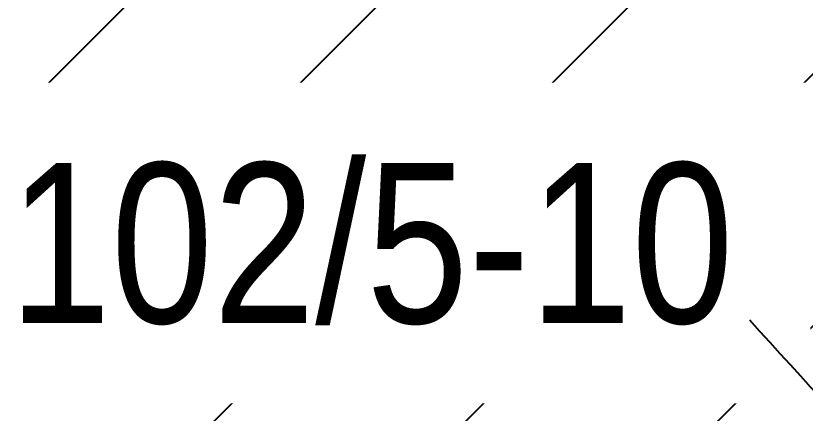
# Model space of a CAD drawing. Extents: x 407440 to 411585, y 6041728 to 6045069.
# Drawn here: x 410358.44 to 410407.67, y 6044314.26 to 6044339.05 of the extents above; entities that cross this region are included whole.
import ezdxf

# ---------------------------------------------------------------- set-up
doc = ezdxf.new("R2010")
doc.units = 0
doc.header["$LTSCALE"] = 5
doc.layers.add('C-WS-T', color=13, linetype='Continuous', lineweight=9)
doc.layers.add('P-PROPOSED-EXISTING-H', color=59, linetype='Continuous')
doc.styles.add('80CG', font='ARIALN.TTF', dxfattribs={"height": 10})
doc.styles.add('80L', font='ARIALN.TTF', dxfattribs={"height": 10})
doc.dimstyles.new('Compass 5 000', dxfattribs={"dimscale": 5, "dimtxt": 9, "dimasz": 2, "dimexe": 0.2, "dimexo": 0.0625, "dimgap": 0.5, "dimtad": 0, "dimtih": 1, "dimtoh": 1, "dimzin": 0, "dimdsep": 46, "dimtxsty": '80CG', "dimcen": 0.1, "dimse1": 1, "dimse2": 1, "dimclrd": 256, "dimclrt": 256, "dimaunit": 1, "dimadec": 4, "dimazin": 0, "dimtfac": 0.06, "dimtofl": 0, "dimtmove": 0, "dimatfit": 1, "dimfxl": 0.2, "dimtolj": 1, "dimtzin": 0, "dimlwd": -1, "dimarcsym": 0})

msp = doc.modelspace()

# ---------------------------------------------------------------- hatches: boundary and pattern name
at = {"layer": 'P-PROPOSED-EXISTING-H'}
h = msp.add_hatch(dxfattribs=at)
h.set_pattern_fill('ANSI31', color=256, scale=3.498392, style=0)
h.set_pattern_definition([(45, (-102.852, 2739.382), (-7.854113246, 7.854113246), [])])
edge = h.paths.add_edge_path()
edge.add_line((410849.565, 6043843.767), (410381.581, 6043755.258))
edge.add_line((410381.581, 6043755.258), (409934.712, 6043670.743))
edge.add_line((409934.712, 6043670.743), (409814.106, 6044308.44))
edge.add_line((409814.106, 6044308.44), (410263.945, 6044377.375))
edge.add_line((410263.945, 6044377.375), (410794.85, 6044458.734))
edge.add_line((410794.85, 6044458.734), (411169.273, 6044565.411))
edge.add_line((411169.273, 6044565.411), (411290.002, 6043927.065))
edge.add_line((411290.002, 6043927.065), (411039.067, 6043879.607))
edge.add_arc((410922.403, 6043977.554), 152.33, 241.43508, 319.98432, ccw=False)

# ---------------------------------------------------------------- next in the draw order: texts
at = {"layer": 'C-WS-T', "insert": (410367.888, 6044324.811), "char_height": 9.9954, "attachment_point": 5, "style": '80L', "bg_fill": 2}
msp.add_mtext_dynamic_manual_height_columns('W/C 102/5-10', width=70.20914, gutter_width=50, heights=[0], dxfattribs=at)

# ---------------------------------------------------------------- next in the draw order: leaders
at = {"layer": 'C-WS-T', "path_type": 1}
msp.add_leader([(410444.937, 6044275.387), (410404.209, 6044320.065)], dimstyle='Compass 5 000', override={"dimgap": 0.5, "dimtad": 0}, dxfattribs=at)

doc.saveas('drawing.dxf')
